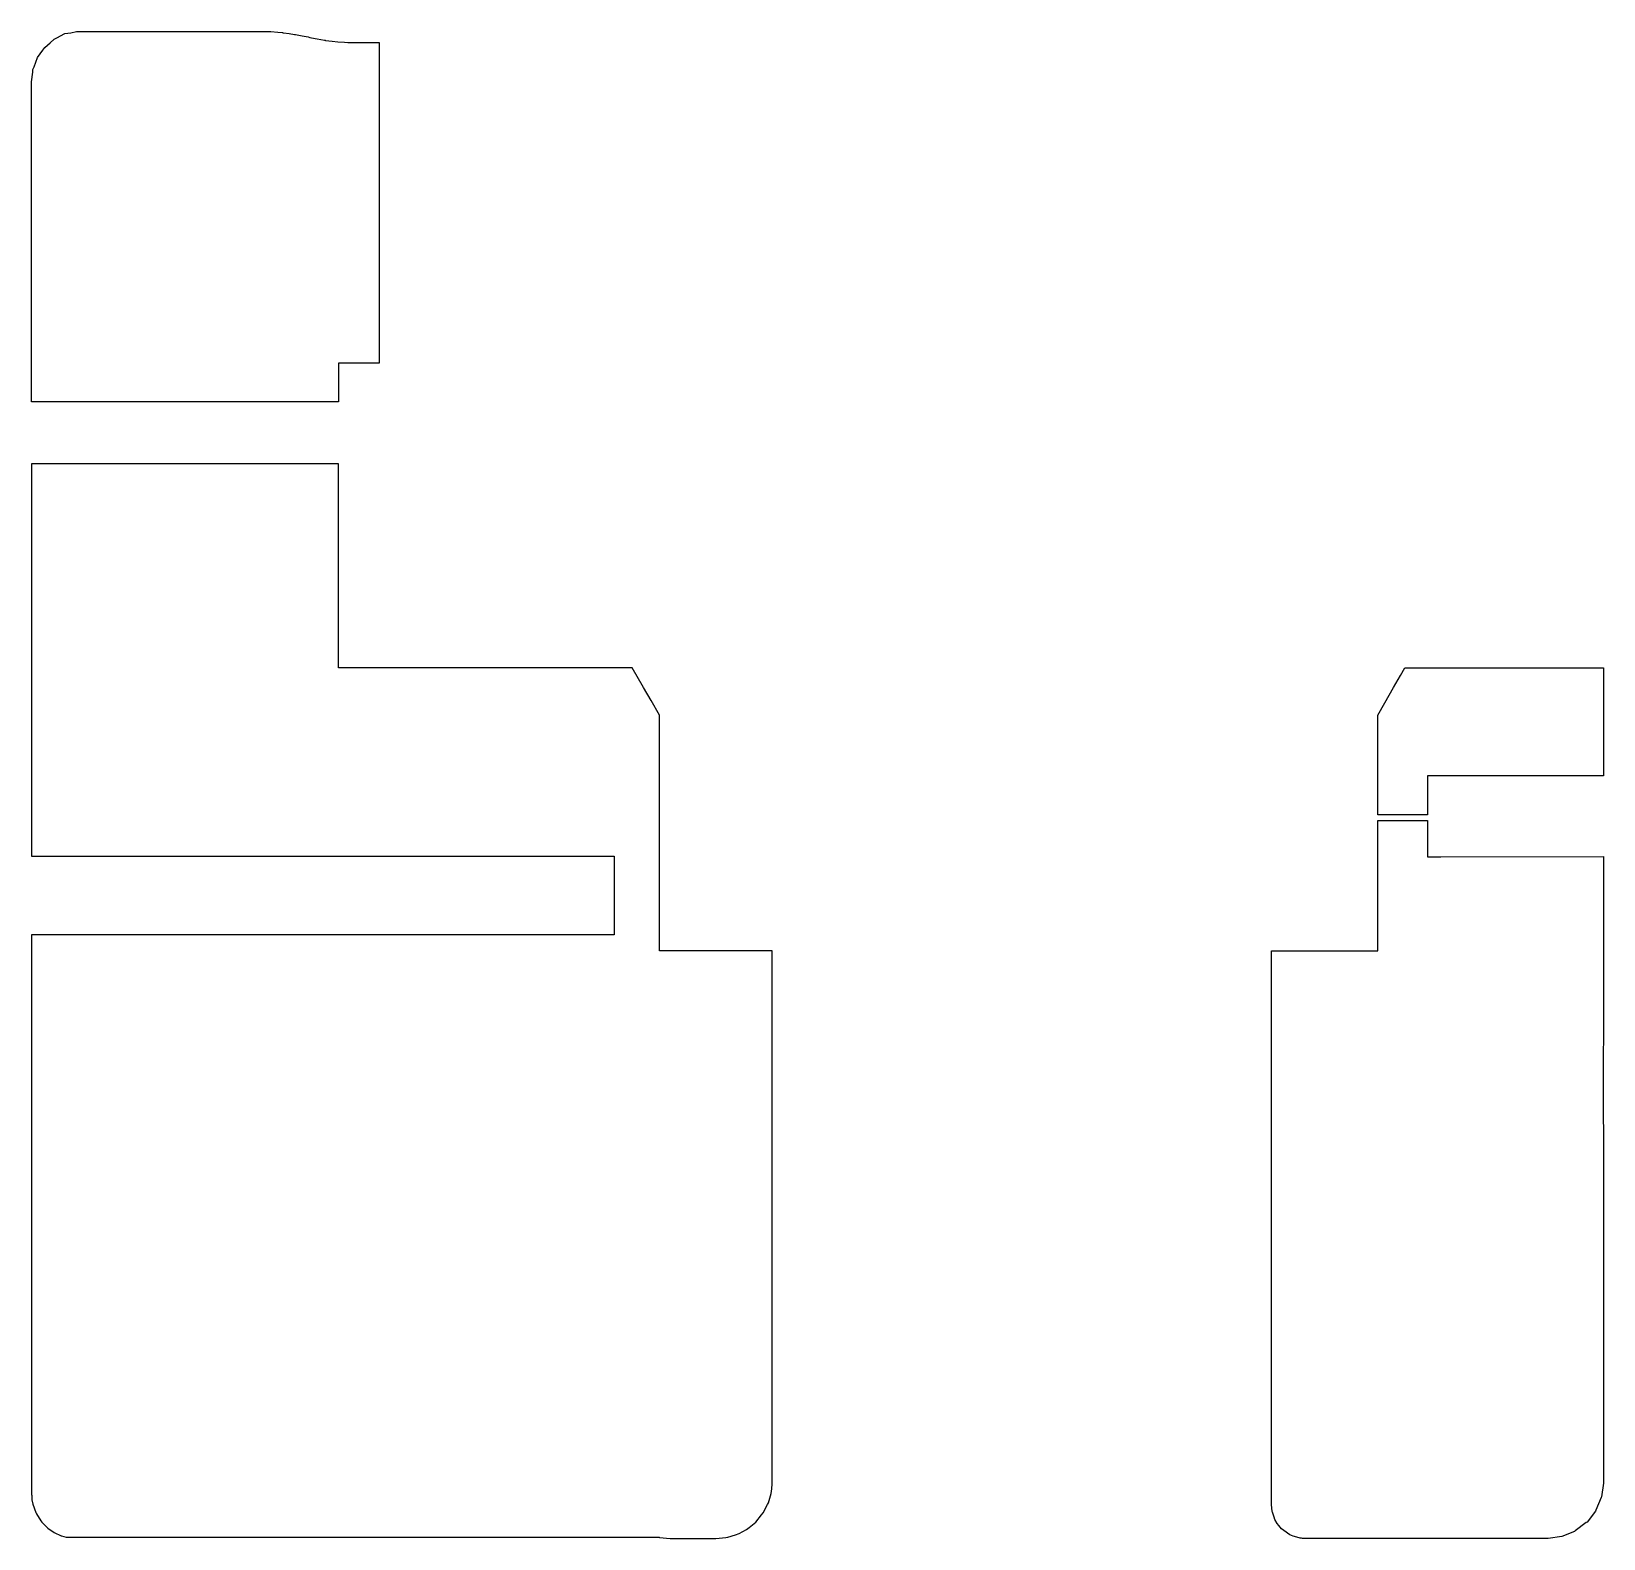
# Model space of a CAD drawing. Header units: metres. Extents: x 2.4 to 72, y -16 to 50.7.
import ezdxf

# ---------------------------------------------------------------- set-up
doc = ezdxf.new("R2010")
doc.units = ezdxf.units.M

msp = doc.modelspace()

# ---------------------------------------------------------------- linework, layer by layer
for p, q in [((2.986, 49.985), (3.224, 50.186)), ((3.224, 50.186), (3.4, 50.35)), ((3.4, 50.35), (3.522, 50.412)), ((3.522, 50.412), (3.882, 50.593)), ((3.882, 50.593), (4.14, 50.634)), ((4.14, 50.634), (4.4, 50.689)), ((4.4, 50.689), (7.746, 50.689)), ((7.746, 50.689), (13, 50.689)), ((13, 50.689), (13.307, 50.655)), ((13.307, 50.655), (13.509, 50.638)), ((13.509, 50.638), (13.536, 50.634)), ((13.536, 50.634), (13.565, 50.629)), ((13.565, 50.629), (13.804, 50.595)), ((13.804, 50.595), (14.048, 50.56)), ((14.048, 50.56), (14.077, 50.553)), ((14.077, 50.553), (14.095, 50.549)), ((14.095, 50.549), (14.39, 50.495)), ((14.39, 50.495), (14.653, 50.445)), ((14.653, 50.445), (14.73, 50.426)), ((14.73, 50.426), (14.803, 50.406)), ((14.803, 50.406), (15.049, 50.364)), ((15.049, 50.364), (15.368, 50.306)), ((15.368, 50.306), (15.397, 50.299)), ((15.397, 50.299), (15.418, 50.295)), ((15.418, 50.295), (15.717, 50.257)), ((15.717, 50.257), (15.963, 50.224)), ((15.963, 50.224), (16.257, 50.212)), ((16.257, 50.212), (16.409, 50.204)), ((16.409, 50.204), (16.487, 50.2)), ((16.487, 50.2), (17.113, 50.2)), ((17.113, 50.2), (17.556, 50.2)), ((17.556, 50.2), (17.8, 50.2)), ((17.8, 50.2), (17.8, 47.931)), ((2.514, 49.122), (2.668, 49.53)), ((2.668, 49.53), (2.902, 49.865)), ((2.902, 49.865), (2.986, 49.985)), ((2.4, 48.466), (2.455, 48.887)), ((2.455, 48.887), (2.468, 48.999)), ((2.468, 48.999), (2.514, 49.122)), ((2.4, 47.792), (2.4, 48.466)), ((2.4, 47.124), (2.4, 47.792)), ((17.8, 47.931), (17.8, 45.2)), ((2.4, 45.566), (2.4, 47.124)), ((2.4, 43.276), (2.4, 45.566)), ((17.8, 45.2), (17.8, 44.757)), ((17.8, 44.757), (17.8, 44.023)), ((17.8, 44.023), (17.8, 43.558)), ((2.4, 43.089), (2.4, 43.276)), ((17.8, 43.558), (17.8, 43.047)), ((2.4, 42.947), (2.4, 43.089)), ((2.4, 42.803), (2.4, 42.947)), ((2.4, 42.63), (2.4, 42.803)), ((2.4, 42.488), (2.4, 42.63)), ((2.4, 40.16), (2.4, 42.488)), ((17.8, 43.047), (17.8, 42.396)), ((17.8, 42.396), (17.8, 41.892)), ((17.8, 41.892), (17.8, 41.557)), ((17.8, 41.557), (17.8, 41.367)), ((17.8, 41.367), (17.8, 36.017)), ((2.4, 40.049), (2.4, 40.16)), ((2.4, 39.958), (2.4, 40.049)), ((2.4, 39.889), (2.4, 39.958)), ((2.4, 36.017), (2.4, 39.889)), ((2.4, 34.925), (2.4, 36.017)), ((16, 36.017), (16, 34.925)), ((16.295, 36.017), (16, 36.017)), ((16, 36.017), (16, 36.017)), ((17.8, 36.017), (16.295, 36.017)), ((2.4, 34.303), (2.4, 34.925)), ((16, 34.925), (16, 34.303)), ((5.908, 34.303), (2.4, 34.303)), ((16, 34.303), (5.908, 34.303)), ((6.866, 31.554), (2.4, 31.554)), ((2.4, 31.554), (2.4, 28.44)), ((16, 31.554), (6.866, 31.554)), ((16, 25.771), (16, 31.554)), ((2.4, 28.44), (2.4, 25.771)), ((2.4, 25.771), (2.4, 23.856)), ((16, 24.264), (16, 25.771)), ((2.4, 23.856), (2.4, 14.198)), ((16, 23.263), (16, 24.264)), ((16, 24.264), (16, 24.264)), ((16, 22.789), (16, 23.263)), ((16, 22.582), (16, 22.789)), ((16, 22.524), (16, 22.582)), ((24.144, 22.524), (16, 22.524)), ((24.816, 22.524), (24.144, 22.524)), ((29, 22.524), (24.816, 22.524)), ((29.499, 21.655), (29, 22.524)), ((63.009, 22.19), (63.2, 22.524)), ((63.2, 22.524), (64.833, 22.524)), ((64.833, 22.524), (67.73, 22.524)), ((67.73, 22.524), (72, 22.524)), ((72, 22.524), (72, 20.101)), ((29.829, 21.079), (29.499, 21.655)), ((62.314, 20.98), (62.702, 21.655)), ((62.702, 21.655), (63.009, 22.19)), ((30.2, 20.432), (29.829, 21.079)), ((62, 20.432), (62.314, 20.98)), ((30.2, 18.039), (30.2, 20.432)), ((62, 18.32), (62, 20.432)), ((72, 20.101), (72, 17.755)), ((72, 20.101), (72, 20.101)), ((62, 17.213), (62, 18.32)), ((30.2, 16.979), (30.2, 18.039)), ((69.565, 17.755), (64.2, 17.755)), ((64.2, 17.755), (64.2, 17.309)), ((72, 17.755), (69.565, 17.755)), ((30.2, 15.38), (30.2, 16.979)), ((62, 16.713), (62, 17.213)), ((62, 16.202), (62, 16.713)), ((64.2, 17.309), (64.2, 16.863)), ((64.2, 16.863), (64.2, 16.574)), ((62, 16.031), (62, 16.202)), ((63.174, 16.031), (62, 16.031)), ((64.2, 16.031), (63.174, 16.031)), ((64.2, 16.574), (64.2, 16.455)), ((64.2, 16.455), (64.2, 16.165)), ((64.2, 16.165), (64.2, 16.155)), ((64.2, 16.155), (64.2, 16.031)), ((30.2, 14.749), (30.2, 15.38)), ((62, 15.518), (62, 15.77)), ((62, 15.77), (63.145, 15.77)), ((62, 14.744), (62, 15.518)), ((63.145, 15.77), (64.2, 15.77)), ((64.2, 15.77), (64.2, 15.63)), ((64.2, 15.63), (64.2, 15.618)), ((64.2, 15.618), (64.2, 15.326)), ((64.2, 15.326), (64.2, 15.196)), ((30.2, 14.182), (30.2, 14.749)), ((62, 13.929), (62, 14.744)), ((64.2, 15.196), (64.2, 14.91)), ((64.2, 14.91), (64.2, 14.212)), ((2.4, 14.198), (4.011, 14.198)), ((4.011, 14.198), (26.165, 14.198)), ((26.165, 14.198), (28.2, 14.198)), ((28.2, 14.198), (28.2, 13.768)), ((30.2, 12.031), (30.2, 14.182)), ((62, 13.228), (62, 13.929)), ((64.2, 14.212), (64.2, 14.188)), ((64.2, 14.188), (64.2, 14.16)), ((64.2, 14.16), (64.796, 14.159)), ((64.796, 14.159), (72, 14.175)), ((72, 14.175), (72, 13.197)), ((28.2, 13.768), (28.2, 13.477)), ((28.2, 13.477), (28.2, 13.313)), ((28.2, 13.313), (28.2, 13.038)), ((62, 12.687), (62, 13.228)), ((28.2, 13.038), (28.2, 12.838)), ((28.2, 12.838), (28.2, 12.688)), ((28.2, 12.688), (28.2, 12.483)), ((62, 12.297), (62, 12.687)), ((72, 13.197), (72, 12.322)), ((28.2, 12.483), (28.2, 12.369)), ((28.2, 12.369), (28.2, 12.245)), ((28.2, 12.245), (28.2, 12.038)), ((28.2, 12.038), (28.2, 11.853)), ((28.2, 11.853), (28.2, 11.647)), ((30.2, 11.886), (30.2, 12.031)), ((30.2, 11.631), (30.2, 11.886)), ((62, 12.03), (62, 12.297)), ((62, 10), (62, 12.03)), ((72, 12.322), (72, 11.988)), ((72, 11.988), (72, 10.889)), ((28.2, 11.647), (28.2, 11.242)), ((28.2, 11.242), (28.2, 11.104)), ((30.2, 11.33), (30.2, 11.631)), ((30.2, 11.05), (30.2, 11.33)), ((6.803, 10.721), (2.4, 10.721)), ((2.4, 10.721), (2.4, 10.459)), ((2.4, 10.459), (2.4, 10.101)), ((11, 10.721), (6.803, 10.721)), ((15.403, 10.721), (11, 10.721)), ((19.6, 10.721), (15.403, 10.721)), ((24.003, 10.721), (19.6, 10.721)), ((28.2, 10.721), (24.003, 10.721)), ((28.2, 11.104), (28.2, 10.721)), ((30.2, 10.83), (30.2, 11.05)), ((30.2, 10.675), (30.2, 10.83)), ((30.2, 10.578), (30.2, 10.675)), ((30.2, 10.527), (30.2, 10.578)), ((30.2, 10.512), (30.2, 10.527)), ((30.2, 10), (30.2, 10.512)), ((72, 10.889), (72, 8.79)), ((2.4, 10.101), (2.4, 8.236)), ((30.376, 10), (30.2, 10)), ((35.2, 10), (30.376, 10)), ((35.2, 9.86), (35.2, 10)), ((35.2, 9.036), (35.2, 9.86)), ((57.3, 9.759), (57.3, 10)), ((57.3, 10), (58.062, 10)), ((57.3, 9.597), (57.3, 9.759)), ((58.062, 10), (62, 10)), ((57.3, 9.387), (57.3, 9.597)), ((57.3, 9.139), (57.3, 9.387)), ((57.3, 8.875), (57.3, 9.139)), ((35.2, 8.782), (35.2, 9.036)), ((35.2, 8.48), (35.2, 8.782)), ((35.2, 8.15), (35.2, 8.48)), ((57.3, 8.631), (57.3, 8.875)), ((57.3, 8.441), (57.3, 8.631)), ((57.3, -10.771), (57.3, 8.441)), ((72, 8.79), (72, 6.936)), ((2.4, 8.236), (2.4, 7.396)), ((35.2, 7.83), (35.2, 8.15)), ((35.2, 7.566), (35.2, 7.83)), ((2.4, 7.396), (2.4, 6.699)), ((35.2, -11.552), (35.2, 7.566)), ((2.4, 6.699), (2.4, -2.698)), ((71.996, 6.575), (71.991, 6.008)), ((71.997, 6.702), (71.996, 6.575)), ((72, 6.936), (71.997, 6.702)), ((71.988, 5.602), (71.986, 5.246)), ((71.991, 6.008), (71.988, 5.602)), ((71.986, 5.246), (71.984, 4.655)), ((71.984, 4.655), (71.984, 4.553)), ((71.984, 4.553), (71.984, 3.911)), ((71.984, 3.911), (71.984, 3.695)), ((71.984, 3.695), (71.985, 3.458)), ((71.985, 3.458), (71.988, 2.886)), ((71.988, 2.886), (71.99, 2.501)), ((71.99, 2.501), (71.993, 2.153)), ((71.993, 2.153), (72, 1.508)), ((72, 1.508), (72, 1.499)), ((72, 1.499), (72, 1.487)), ((72, 1.487), (72, -0.989)), ((72, -0.989), (72, -5.977)), ((2.4, -2.698), (2.4, -3.523)), ((2.4, -3.523), (2.4, -9.203)), ((72, -5.977), (72, -8.812)), ((72, -8.812), (72, -9.662)), ((2.4, -9.203), (2.4, -12.78)), ((72, -9.662), (72, -10.824)), ((57.3, -11.128), (57.3, -10.771)), ((57.3, -11.503), (57.3, -11.128)), ((72, -10.824), (72, -11.574)), ((35.2, -11.813), (35.2, -11.552)), ((35.2, -12.11), (35.2, -11.813)), ((57.3, -11.854), (57.3, -11.503)), ((72, -11.574), (72, -11.896)), ((35.2, -12.402), (35.2, -12.11)), ((35.2, -12.66), (35.2, -12.402)), ((57.3, -12.154), (57.3, -11.854)), ((57.3, -12.398), (57.3, -12.154)), ((57.3, -12.587), (57.3, -12.398)), ((72, -11.896), (72, -12.245)), ((72, -12.245), (72, -12.497)), ((72, -12.497), (72, -12.642)), ((2.4, -12.78), (2.4, -12.825)), ((2.4, -12.825), (2.4, -13.308)), ((35.2, -12.869), (35.2, -12.66)), ((35.2, -13.029), (35.2, -12.869)), ((35.2, -13.145), (35.2, -13.029)), ((35.2, -13.224), (35.2, -13.145)), ((57.3, -12.728), (57.3, -12.587)), ((57.3, -12.831), (57.3, -12.728)), ((57.3, -13.129), (57.3, -12.831)), ((57.3, -13.205), (57.3, -13.129)), ((57.3, -13.468), (57.3, -13.205)), ((72, -12.642), (72, -12.769)), ((72, -12.769), (72, -12.866)), ((72, -12.866), (72, -12.938)), ((72, -12.938), (72, -13.015)), ((72, -13.015), (72, -13.029)), ((72, -13.015), (72, -13.015)), ((72, -13.029), (72, -13.5)), ((2.4, -13.308), (2.4, -13.998)), ((35.147, -14.007), (35.179, -13.793)), ((35.179, -13.793), (35.19, -13.576)), ((35.19, -13.576), (35.196, -13.532)), ((35.196, -13.532), (35.2, -13.509)), ((35.2, -13.275), (35.2, -13.224)), ((35.2, -13.303), (35.2, -13.275)), ((35.2, -13.5), (35.2, -13.303)), ((35.2, -13.509), (35.2, -13.5)), ((57.3, -14.177), (57.3, -13.468)), ((71.994, -13.545), (71.915, -14.147)), ((72, -13.5), (71.994, -13.545)), ((2.4, -13.998), (2.4, -14)), ((2.4, -14), (2.406, -14.045)), ((2.406, -14.045), (2.412, -14.089)), ((2.412, -14.089), (2.423, -14.284)), ((2.423, -14.284), (2.458, -14.476)), ((2.458, -14.476), (2.591, -14.842)), ((34.793, -14.866), (34.99, -14.498)), ((34.99, -14.498), (35.024, -14.414)), ((35.024, -14.414), (35.147, -14.007)), ((57.3, -14.19), (57.3, -14.177)), ((57.3, -14.5), (57.3, -14.19)), ((57.334, -14.807), (57.3, -14.5)), ((71.897, -14.189), (71.665, -14.75)), ((71.915, -14.147), (71.897, -14.189)), ((2.591, -14.842), (2.62, -14.911)), ((2.62, -14.911), (2.817, -15.218)), ((2.817, -15.218), (2.855, -15.268)), ((2.855, -15.268), (3.089, -15.51)), ((34.177, -15.506), (34.468, -15.268)), ((34.468, -15.268), (34.727, -14.951)), ((34.727, -14.951), (34.793, -14.866)), ((57.339, -14.838), (57.334, -14.807)), ((57.413, -15.06), (57.339, -14.838)), ((57.451, -15.153), (57.413, -15.06)), ((57.556, -15.336), (57.451, -15.153)), ((71.231, -15.296), (70.75, -15.665)), ((71.268, -15.268), (71.231, -15.296)), ((71.637, -14.786), (71.268, -15.268)), ((71.665, -14.75), (71.637, -14.786)), ((3.089, -15.51), (3.128, -15.539)), ((3.128, -15.539), (3.402, -15.733)), ((3.402, -15.733), (3.722, -15.881)), ((3.722, -15.881), (3.734, -15.886)), ((3.734, -15.886), (3.938, -15.938)), ((3.938, -15.938), (10.678, -15.942)), ((10.678, -15.942), (14.109, -15.932)), ((14.109, -15.932), (27.695, -15.945)), ((27.695, -15.945), (30.183, -15.943)), ((30.183, -15.943), (30.212, -15.952)), ((30.212, -15.952), (30.672, -15.996)), ((30.672, -15.996), (30.689, -15.999)), ((30.689, -15.999), (30.7, -16)), ((30.7, -16), (32.449, -16)), ((32.449, -16), (32.7, -16)), ((32.7, -16), (33.14, -15.957)), ((33.14, -15.957), (33.236, -15.941)), ((33.236, -15.941), (33.573, -15.838)), ((33.573, -15.838), (33.736, -15.771)), ((33.736, -15.771), (34.057, -15.599)), ((34.057, -15.599), (34.177, -15.506)), ((57.625, -15.426), (57.556, -15.336)), ((57.745, -15.566), (57.625, -15.426)), ((57.844, -15.642), (57.745, -15.566)), ((58.117, -15.834), (57.844, -15.642)), ((58.254, -15.891), (58.117, -15.834)), ((58.528, -15.972), (58.254, -15.891)), ((58.565, -15.976), (58.528, -15.972)), ((58.621, -15.985), (58.565, -15.976)), ((58.67, -15.994), (58.621, -15.985)), ((58.677, -15.995), (58.67, -15.994)), ((58.683, -15.995), (58.677, -15.995)), ((58.738, -15.999), (58.683, -15.995)), ((58.745, -15.999), (58.738, -15.999)), ((58.8, -16), (58.745, -15.999)), ((69.153, -16), (58.8, -16)), ((69.5, -16), (69.153, -16)), ((69.545, -15.994), (69.5, -16)), ((70.147, -15.915), (69.545, -15.994)), ((70.708, -15.683), (70.147, -15.915)), ((70.75, -15.665), (70.708, -15.683))]:
    msp.add_line(p, q)

doc.saveas('drawing.dxf')
